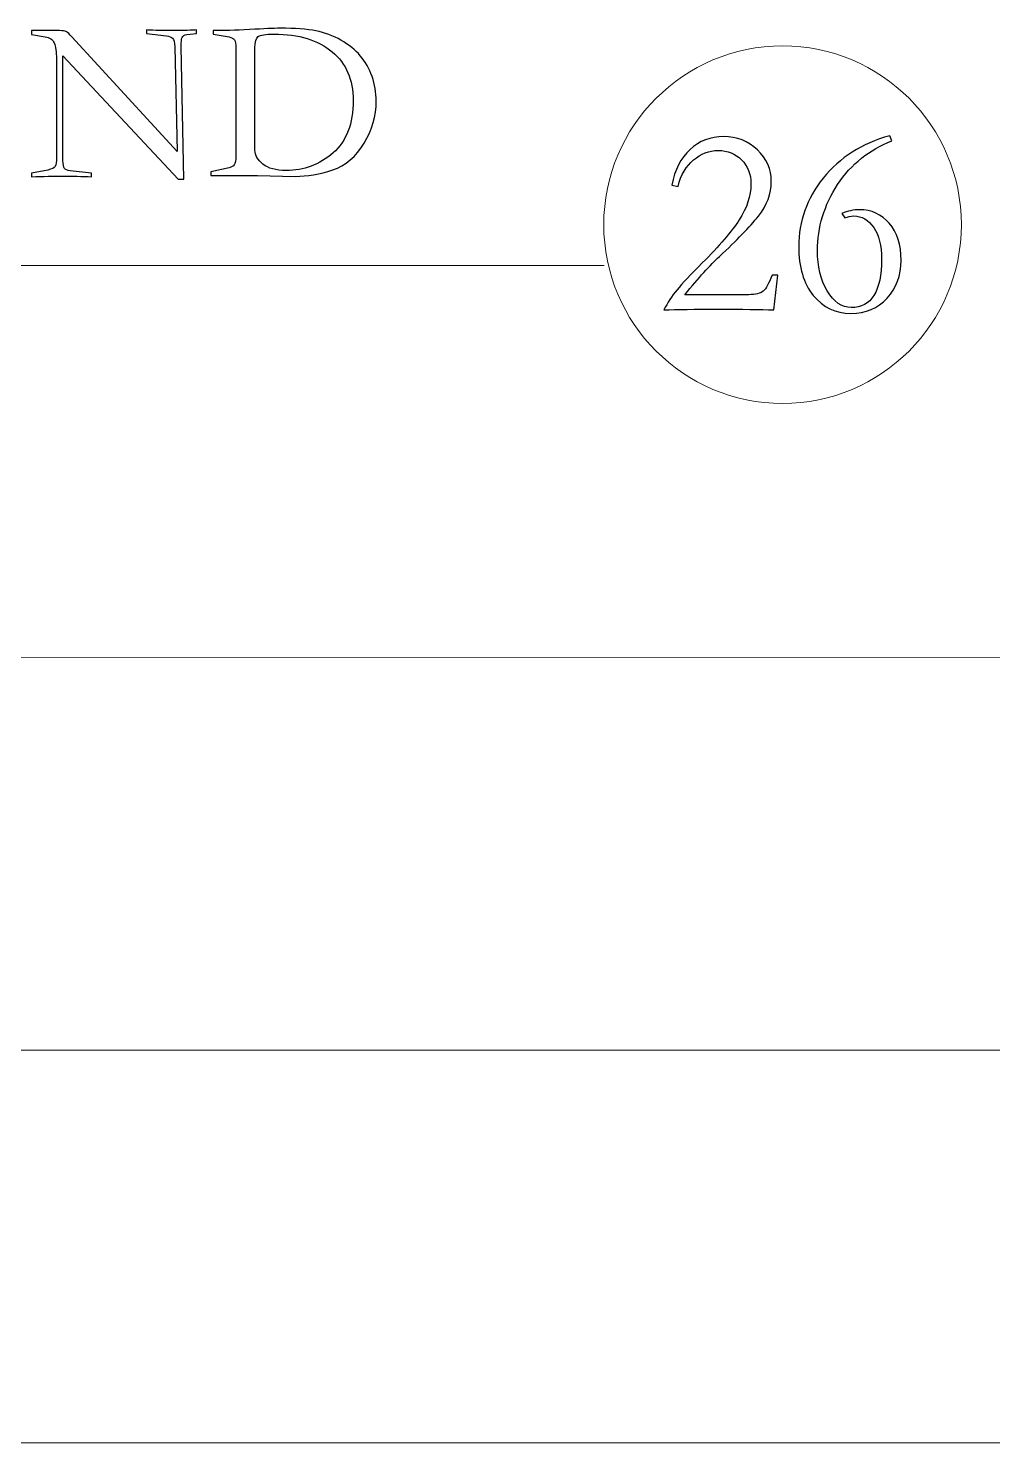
# Model space of a CAD drawing. Header units: millimetres. Extents: x 242 to 1026, y -183 to 372.
# Drawn here: x 515.66 to 526.88, y 159.07 to 175.53 of the extents above; entities that cross this region are included whole.
import ezdxf

# ---------------------------------------------------------------- set-up
doc = ezdxf.new("R2010")
doc.units = ezdxf.units.MM
doc.header["$LTSCALE"] = 30.734
doc.layers.add('layer 1', color=7, linetype='CONTINUOUS')

msp = doc.modelspace()

# ---------------------------------------------------------------- linework, layer by layer
at = {"layer": 'layer 1'}
for points, knots in [([(516.062, 173.986), (516.062, 173.941), (516.068, 173.911), (516.078, 173.895), (516.078, 173.895), (516.089, 173.88), (516.112, 173.871), (516.146, 173.867), (516.146, 173.867), (516.146, 173.867), (516.395, 173.84), (516.395, 173.84), (516.395, 173.84), (516.395, 173.84), (516.395, 173.797), (516.395, 173.797), (516.395, 173.797), (516.287, 173.802), (516.171, 173.805), (516.046, 173.805), (516.046, 173.805), (515.954, 173.805), (515.836, 173.802), (515.694, 173.797), (515.694, 173.797), (515.694, 173.797), (515.694, 173.84), (515.694, 173.84), (515.694, 173.84), (515.694, 173.84), (515.843, 173.867), (515.843, 173.867), (515.843, 173.867), (515.904, 173.878), (515.943, 173.89), (515.961, 173.905), (515.961, 173.905), (515.978, 173.919), (515.986, 173.946), (515.986, 173.986), (515.986, 173.986), (515.986, 173.986), (515.986, 175.167), (515.986, 175.167), (515.986, 175.167), (515.986, 175.251), (515.977, 175.313), (515.959, 175.354), (515.959, 175.354), (515.941, 175.396), (515.907, 175.42), (515.856, 175.427), (515.856, 175.427), (515.856, 175.427), (515.696, 175.452), (515.696, 175.452), (515.696, 175.452), (515.696, 175.452), (515.696, 175.498), (515.696, 175.498), (515.696, 175.498), (515.696, 175.498), (516.022, 175.498), (516.022, 175.498), (516.022, 175.498), (516.059, 175.498), (516.086, 175.493), (516.101, 175.484), (516.101, 175.484), (516.117, 175.475), (516.138, 175.456), (516.165, 175.427), (516.165, 175.427), (516.165, 175.427), (517.39, 174.092), (517.39, 174.092), (517.39, 174.092), (517.39, 174.092), (517.363, 175.311), (517.363, 175.311), (517.363, 175.311), (517.361, 175.362), (517.352, 175.394), (517.337, 175.409), (517.337, 175.409), (517.322, 175.423), (517.298, 175.432), (517.265, 175.436), (517.265, 175.436), (517.265, 175.436), (517.032, 175.463), (517.032, 175.463), (517.032, 175.463), (517.032, 175.463), (517.032, 175.506), (517.032, 175.506), (517.032, 175.506), (517.083, 175.501), (517.18, 175.498), (517.325, 175.498), (517.325, 175.498), (517.469, 175.498), (517.567, 175.501), (517.617, 175.506), (517.617, 175.506), (517.617, 175.506), (517.617, 175.463), (517.617, 175.463), (517.617, 175.463), (517.617, 175.463), (517.504, 175.452), (517.504, 175.452), (517.504, 175.452), (517.473, 175.448), (517.454, 175.437), (517.447, 175.419), (517.447, 175.419), (517.439, 175.401), (517.437, 175.365), (517.438, 175.311), (517.438, 175.311), (517.438, 175.311), (517.466, 173.769), (517.466, 173.769), (517.466, 173.769), (517.466, 173.769), (517.401, 173.769), (517.401, 173.769), (517.401, 173.769), (517.401, 173.769), (516.062, 175.205), (516.062, 175.205), (516.062, 175.205), (516.062, 175.205), (516.062, 173.986), (516.062, 173.986)], [0, 0, 0, 0, 0.028571, 0.028571, 0.028571, 0.028571, 0.057143, 0.057143, 0.057143, 0.057143, 0.085714, 0.085714, 0.085714, 0.085714, 0.114286, 0.114286, 0.114286, 0.114286, 0.142857, 0.142857, 0.142857, 0.142857, 0.171429, 0.171429, 0.171429, 0.171429, 0.2, 0.2, 0.2, 0.2, 0.228571, 0.228571, 0.228571, 0.228571, 0.257143, 0.257143, 0.257143, 0.257143, 0.285714, 0.285714, 0.285714, 0.285714, 0.314286, 0.314286, 0.314286, 0.314286, 0.342857, 0.342857, 0.342857, 0.342857, 0.371429, 0.371429, 0.371429, 0.371429, 0.4, 0.4, 0.4, 0.4, 0.428571, 0.428571, 0.428571, 0.428571, 0.457143, 0.457143, 0.457143, 0.457143, 0.485714, 0.485714, 0.485714, 0.485714, 0.514286, 0.514286, 0.514286, 0.514286, 0.542857, 0.542857, 0.542857, 0.542857, 0.571429, 0.571429, 0.571429, 0.571429, 0.6, 0.6, 0.6, 0.6, 0.628571, 0.628571, 0.628571, 0.628571, 0.657143, 0.657143, 0.657143, 0.657143, 0.685714, 0.685714, 0.685714, 0.685714, 0.714286, 0.714286, 0.714286, 0.714286, 0.742857, 0.742857, 0.742857, 0.742857, 0.771429, 0.771429, 0.771429, 0.771429, 0.8, 0.8, 0.8, 0.8, 0.828571, 0.828571, 0.828571, 0.828571, 0.857143, 0.857143, 0.857143, 0.857143, 0.885714, 0.885714, 0.885714, 0.885714, 0.914286, 0.914286, 0.914286, 0.914286, 0.942857, 0.942857, 0.942857, 0.942857, 1, 1, 1, 1]), ([(518.073, 175.297), (518.073, 175.341), (518.067, 175.372), (518.056, 175.39), (518.056, 175.39), (518.045, 175.408), (518.025, 175.419), (517.994, 175.425), (517.994, 175.425), (517.994, 175.425), (517.81, 175.457), (517.81, 175.457), (517.81, 175.457), (517.81, 175.457), (517.81, 175.501), (517.81, 175.501), (517.81, 175.501), (517.925, 175.497), (518.066, 175.5), (518.232, 175.51), (518.232, 175.51), (518.399, 175.52), (518.516, 175.525), (518.585, 175.525), (518.585, 175.525), (518.762, 175.525), (518.902, 175.515), (519.004, 175.495), (519.004, 175.495), (519.107, 175.475), (519.205, 175.439), (519.296, 175.387), (519.296, 175.387), (519.387, 175.334), (519.462, 175.274), (519.521, 175.204), (519.521, 175.204), (519.579, 175.134), (519.625, 175.055), (519.657, 174.964), (519.657, 174.964), (519.69, 174.874), (519.706, 174.778), (519.706, 174.677), (519.706, 174.677), (519.706, 174.507), (519.659, 174.344), (519.565, 174.188), (519.565, 174.188), (519.471, 174.032), (519.35, 173.928), (519.2, 173.878), (519.2, 173.878), (519.05, 173.827), (518.904, 173.802), (518.763, 173.802), (518.763, 173.802), (518.763, 173.802), (518.324, 173.813), (518.324, 173.813), (518.324, 173.813), (518.324, 173.813), (517.783, 173.813), (517.783, 173.813), (517.783, 173.813), (517.783, 173.813), (517.783, 173.856), (517.783, 173.856), (517.783, 173.856), (517.783, 173.856), (517.994, 173.902), (517.994, 173.902), (517.994, 173.902), (518.023, 173.908), (518.043, 173.919), (518.055, 173.937), (518.055, 173.937), (518.067, 173.955), (518.073, 173.99), (518.073, 174.04), (518.073, 174.04), (518.073, 174.04), (518.073, 175.297), (518.073, 175.297)], [0, 0, 0, 0, 0.045455, 0.045455, 0.045455, 0.045455, 0.090909, 0.090909, 0.090909, 0.090909, 0.136364, 0.136364, 0.136364, 0.136364, 0.181818, 0.181818, 0.181818, 0.181818, 0.227273, 0.227273, 0.227273, 0.227273, 0.272727, 0.272727, 0.272727, 0.272727, 0.318182, 0.318182, 0.318182, 0.318182, 0.363636, 0.363636, 0.363636, 0.363636, 0.409091, 0.409091, 0.409091, 0.409091, 0.454545, 0.454545, 0.454545, 0.454545, 0.5, 0.5, 0.5, 0.5, 0.545455, 0.545455, 0.545455, 0.545455, 0.590909, 0.590909, 0.590909, 0.590909, 0.636364, 0.636364, 0.636364, 0.636364, 0.681818, 0.681818, 0.681818, 0.681818, 0.727273, 0.727273, 0.727273, 0.727273, 0.772727, 0.772727, 0.772727, 0.772727, 0.818182, 0.818182, 0.818182, 0.818182, 0.863636, 0.863636, 0.863636, 0.863636, 0.909091, 0.909091, 0.909091, 0.909091, 1, 1, 1, 1]), ([(518.295, 174.105), (518.295, 174.048), (518.326, 173.994), (518.388, 173.944), (518.388, 173.944), (518.45, 173.894), (518.54, 173.87), (518.658, 173.87), (518.658, 173.87), (518.865, 173.87), (519.047, 173.938), (519.204, 174.074), (519.204, 174.074), (519.36, 174.211), (519.438, 174.415), (519.438, 174.688), (519.438, 174.688), (519.438, 174.926), (519.357, 175.114), (519.194, 175.251), (519.194, 175.251), (519.032, 175.389), (518.806, 175.457), (518.517, 175.457), (518.517, 175.457), (518.419, 175.457), (518.358, 175.448), (518.333, 175.429), (518.333, 175.429), (518.307, 175.41), (518.295, 175.366), (518.295, 175.297), (518.295, 175.297), (518.295, 175.297), (518.295, 174.105), (518.295, 174.105)], [0, 0, 0, 0, 0.1, 0.1, 0.1, 0.1, 0.2, 0.2, 0.2, 0.2, 0.3, 0.3, 0.3, 0.3, 0.4, 0.4, 0.4, 0.4, 0.5, 0.5, 0.5, 0.5, 0.6, 0.6, 0.6, 0.6, 0.7, 0.7, 0.7, 0.7, 0.8, 0.8, 0.8, 0.8, 1, 1, 1, 1]), ([(524.33, 172.248), (524.178, 172.254), (523.963, 172.257), (523.685, 172.257), (523.685, 172.257), (523.413, 172.257), (523.203, 172.254), (523.053, 172.248), (523.053, 172.248), (523.093, 172.33), (523.144, 172.408), (523.205, 172.482), (523.205, 172.482), (523.266, 172.555), (523.364, 172.66), (523.499, 172.795), (523.499, 172.795), (523.695, 172.991), (523.838, 173.158), (523.929, 173.296), (523.929, 173.296), (524.019, 173.434), (524.065, 173.573), (524.065, 173.714), (524.065, 173.714), (524.065, 173.83), (524.028, 173.924), (523.956, 173.996), (523.956, 173.996), (523.883, 174.067), (523.793, 174.103), (523.685, 174.103), (523.685, 174.103), (523.58, 174.103), (523.484, 174.067), (523.398, 173.994), (523.398, 173.994), (523.311, 173.921), (523.251, 173.819), (523.217, 173.686), (523.217, 173.686), (523.217, 173.686), (523.145, 173.699), (523.145, 173.699), (523.145, 173.699), (523.179, 173.878), (523.249, 174.017), (523.357, 174.116), (523.357, 174.116), (523.464, 174.215), (523.595, 174.264), (523.748, 174.264), (523.748, 174.264), (523.902, 174.264), (524.033, 174.213), (524.14, 174.111), (524.14, 174.111), (524.248, 174.009), (524.302, 173.886), (524.302, 173.743), (524.302, 173.743), (524.302, 173.6), (524.252, 173.465), (524.152, 173.34), (524.152, 173.34), (524.051, 173.214), (523.9, 173.058), (523.698, 172.87), (523.698, 172.87), (523.59, 172.771), (523.457, 172.623), (523.296, 172.425), (523.296, 172.425), (523.296, 172.425), (524.039, 172.425), (524.039, 172.425), (524.039, 172.425), (524.119, 172.425), (524.176, 172.439), (524.208, 172.467), (524.208, 172.467), (524.241, 172.496), (524.275, 172.558), (524.311, 172.652), (524.311, 172.652), (524.311, 172.652), (524.377, 172.652), (524.377, 172.652), (524.377, 172.652), (524.377, 172.652), (524.33, 172.248), (524.33, 172.248)], [0, 0, 0, 0, 0.041667, 0.041667, 0.041667, 0.041667, 0.083333, 0.083333, 0.083333, 0.083333, 0.125, 0.125, 0.125, 0.125, 0.166667, 0.166667, 0.166667, 0.166667, 0.208333, 0.208333, 0.208333, 0.208333, 0.25, 0.25, 0.25, 0.25, 0.291667, 0.291667, 0.291667, 0.291667, 0.333333, 0.333333, 0.333333, 0.333333, 0.375, 0.375, 0.375, 0.375, 0.416667, 0.416667, 0.416667, 0.416667, 0.458333, 0.458333, 0.458333, 0.458333, 0.5, 0.5, 0.5, 0.5, 0.541667, 0.541667, 0.541667, 0.541667, 0.583333, 0.583333, 0.583333, 0.583333, 0.625, 0.625, 0.625, 0.625, 0.666667, 0.666667, 0.666667, 0.666667, 0.708333, 0.708333, 0.708333, 0.708333, 0.75, 0.75, 0.75, 0.75, 0.791667, 0.791667, 0.791667, 0.791667, 0.833333, 0.833333, 0.833333, 0.833333, 0.875, 0.875, 0.875, 0.875, 0.916667, 0.916667, 0.916667, 0.916667, 1, 1, 1, 1]), ([(525.68, 174.274), (525.68, 174.274), (525.705, 174.214), (525.705, 174.214), (525.705, 174.214), (525.442, 174.115), (525.231, 173.946), (525.074, 173.706), (525.074, 173.706), (524.917, 173.467), (524.839, 173.211), (524.839, 172.937), (524.839, 172.937), (524.839, 172.756), (524.877, 172.6), (524.953, 172.471), (524.953, 172.471), (525.029, 172.341), (525.121, 172.276), (525.231, 172.276), (525.231, 172.276), (525.467, 172.276), (525.585, 172.464), (525.585, 172.839), (525.585, 172.839), (525.585, 172.997), (525.554, 173.12), (525.493, 173.209), (525.493, 173.209), (525.432, 173.297), (525.355, 173.341), (525.263, 173.341), (525.263, 173.341), (525.227, 173.341), (525.192, 173.334), (525.158, 173.319), (525.158, 173.319), (525.158, 173.319), (525.123, 173.37), (525.123, 173.37), (525.123, 173.37), (525.191, 173.399), (525.259, 173.414), (525.329, 173.414), (525.329, 173.414), (525.468, 173.414), (525.583, 173.361), (525.675, 173.256), (525.675, 173.256), (525.767, 173.151), (525.812, 173.006), (525.812, 172.823), (525.812, 172.823), (525.812, 172.648), (525.758, 172.502), (525.65, 172.384), (525.65, 172.384), (525.541, 172.266), (525.401, 172.207), (525.228, 172.207), (525.228, 172.207), (525.049, 172.207), (524.903, 172.277), (524.79, 172.417), (524.79, 172.417), (524.677, 172.557), (524.621, 172.747), (524.621, 172.987), (524.621, 172.987), (524.621, 173.278), (524.716, 173.543), (524.907, 173.782), (524.907, 173.782), (525.098, 174.022), (525.355, 174.185), (525.68, 174.274)], [0, 0, 0, 0, 0.05, 0.05, 0.05, 0.05, 0.1, 0.1, 0.1, 0.1, 0.15, 0.15, 0.15, 0.15, 0.2, 0.2, 0.2, 0.2, 0.25, 0.25, 0.25, 0.25, 0.3, 0.3, 0.3, 0.3, 0.35, 0.35, 0.35, 0.35, 0.4, 0.4, 0.4, 0.4, 0.45, 0.45, 0.45, 0.45, 0.5, 0.5, 0.5, 0.5, 0.55, 0.55, 0.55, 0.55, 0.6, 0.6, 0.6, 0.6, 0.65, 0.65, 0.65, 0.65, 0.7, 0.7, 0.7, 0.7, 0.75, 0.75, 0.75, 0.75, 0.8, 0.8, 0.8, 0.8, 0.85, 0.85, 0.85, 0.85, 0.9, 0.9, 0.9, 0.9, 1, 1, 1, 1])]:
    msp.add_open_spline(points, degree=3, knots=knots, dxfattribs=at)
at = {"layer": 'layer 1', "lineweight": 20}
for points, knots in [([(524.433, 171.16), (525.582, 171.16), (526.513, 172.092), (526.513, 173.24), (526.513, 173.24), (526.513, 174.389), (525.582, 175.32), (524.433, 175.32), (524.433, 175.32), (523.284, 175.32), (522.353, 174.389), (522.353, 173.24), (522.353, 173.24), (522.353, 172.092), (523.284, 171.16), (524.433, 171.16)], [0, 0, 0, 0, 0.2, 0.2, 0.2, 0.2, 0.4, 0.4, 0.4, 0.4, 0.6, 0.6, 0.6, 0.6, 1, 1, 1, 1]), ([(504.271, 168.2), (504.271, 168.2), (531.172, 168.203), (531.172, 168.203), (531.172, 168.203), (531.172, 168.203), (531.172, 171.166), (531.172, 171.166)], [0, 0, 0, 0, 0.333333, 0.333333, 0.333333, 0.333333, 1, 1, 1, 1]), ([(504.271, 159.068), (504.271, 159.068), (544.651, 159.068), (544.651, 159.068), (544.651, 159.068), (544.651, 159.068), (544.649, 171.166), (544.649, 171.166)], [0, 0, 0, 0, 0.333333, 0.333333, 0.333333, 0.333333, 1, 1, 1, 1]), ([(504.271, 163.634), (504.271, 163.634), (537.912, 163.634), (537.912, 163.634), (537.912, 163.634), (537.912, 163.634), (537.912, 171.166), (537.912, 171.166)], [0, 0, 0, 0, 0.333333, 0.333333, 0.333333, 0.333333, 1, 1, 1, 1])]:
    msp.add_open_spline(points, degree=3, knots=knots, dxfattribs=at)
msp.add_open_spline([(504.271, 172.765), (504.271, 172.765), (522.358, 172.765), (522.358, 172.765)], degree=3, dxfattribs=at)

doc.saveas('drawing.dxf')
